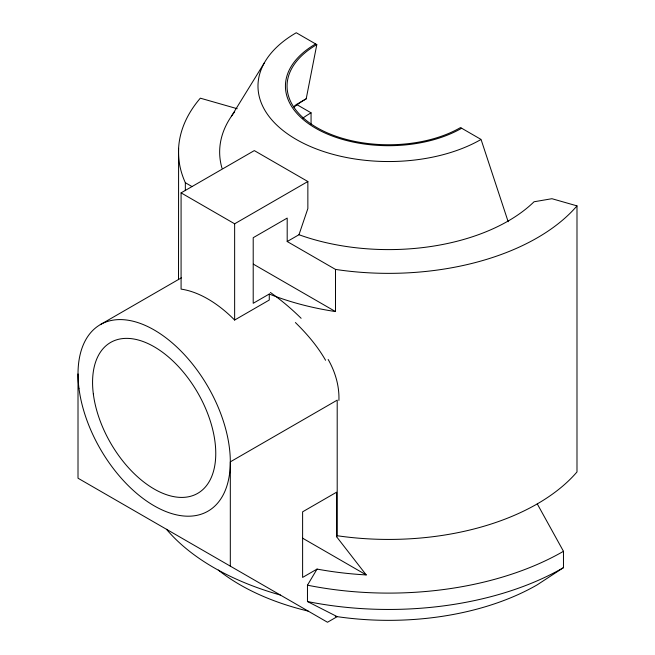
<?xml version="1.0" encoding="UTF-8"?>
<svg xmlns="http://www.w3.org/2000/svg" width="655" height="655" viewBox="0 0 655 655"><rect width="100%" height="100%" fill="white"/><g stroke="black" fill="none" stroke-linecap="round" stroke-linejoin="round"><path stroke-width="0.98" d="M178.512 279.644L178.602 148.333M336.588 536.732L336.588 492.2L302.61 511.825L302.61 577.423L317.053 569.08A235.088 135.724 0 0 0 366.227 574.918L336.588 536.732L337.202 535.733L337.202 400.148L230.314 461.857L230.314 566.141M335.327 616.371A210.28 121.404 0 0 0 337.202 616.65A210.157 121.331 0 0 0 537.264 584.809L563.472 567.648L563.472 551.305L537.264 503.883M293.964 107.142A116.606 67.326 0 0 1 306.204 98.823L316.807 44.614L296.265 32.75A130.672 75.44 0 0 0 296.019 139.302A130.672 75.44 0 0 0 480.565 139.728L480.631 139.695M287.193 241.523L298.975 234.727L307.858 208.568L307.858 181.517L254.312 150.601L181.083 192.873L181.083 289.117A107.69 62.176 60 0 1 234.637 320.041L269.27 300.039L269.27 294.029A210.149 121.331 0 0 0 335.491 311.567L335.491 269.41L287.193 241.523L287.193 218.082L253.207 237.7L253.207 303.298L269.27 294.029M78.01 373.931L78.01 478.207L327.5 622.25L337.202 616.65L307.465 601.536L307.465 585.185L317.053 569.08M264.358 62.831L231.403 116.295M301.963 101.271L301.357 101.623A123.468 71.289 0 0 0 294.66 105.807M302.266 101.091L306.204 98.823M181.083 192.873L234.637 223.797L307.858 181.517M100.313 324.626L181.337 277.851M237.216 108.722L200.332 98.176A210.157 121.331 0 0 0 185.34 182.72L185.34 190.63M337.202 535.733A210.157 121.331 0 0 0 576.99 471.944L576.99 205.875L551.936 198.711L534.046 201.773A168.998 97.57 0 0 1 298.975 234.727M296.265 104.276L311.06 112.824L311.06 124.376M185.34 182.72L191.964 186.544M253.354 264.145L335.491 311.567M302.487 538.115L366.227 574.918M295.397 322.538C306.925 333.821 317.544 346.2 325.56 360.258M508.165 221.718L481.057 139.441L460.514 127.578A101.615 58.672 0 0 1 316.807 127.578A101.615 58.672 0 0 1 316.807 44.614M234.637 223.797L234.637 320.041M563.472 567.648A247.213 142.724 0 0 1 307.465 601.536M280.34 595.027A247.213 142.724 0 0 1 166.444 529.265M563.472 551.305A247.213 142.724 0 0 1 307.465 585.185M222.02 168.286A168.998 97.57 0 0 1 234.695 111.792M576.99 205.875A210.157 121.331 0 0 1 335.491 269.41M328.171 359.48A97.62 77.347 23.3 0 1 338.913 400.442M270.384 292.457A108.664 47.487 42.6 0 1 301.128 318.297M302.782 118.17A109.753 63.363 0 0 1 311.06 112.824M461.66 128.241A103.236 59.605 0 0 1 315.661 128.241A103.236 59.605 0 0 1 315.661 43.95M308.169 611.09A210.132 121.322 0 0 1 218.311 570.063M78.968 388.341A107.69 62.176 60 0 0 202.158 513.872A107.69 62.176 60 0 0 181.361 351.465A107.69 62.176 60 0 0 78.968 388.341M93.337 393.991A87.115 50.296 60 0 0 192.988 495.532A87.115 50.296 60 0 0 176.17 364.164A87.115 50.296 60 0 0 93.337 393.991"/></g></svg>
